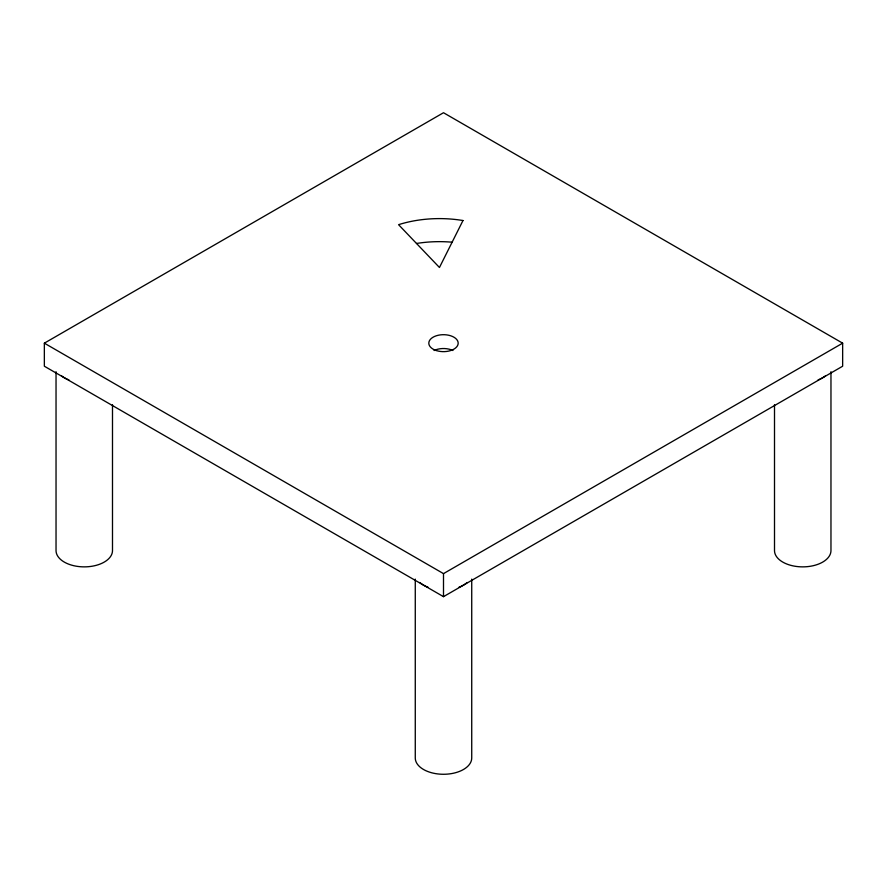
<?xml version="1.0" encoding="UTF-8"?>
<svg xmlns="http://www.w3.org/2000/svg" width="887" height="887" viewBox="0 0 887 887"><rect width="100%" height="100%" fill="white"/><g stroke="black" fill="none" stroke-linecap="round" stroke-linejoin="round"><path stroke-width="1.33" d="M44.35 343.169L443.5 112.727L842.65 343.169L842.65 366.22L443.5 596.663L44.35 366.22L44.35 343.169L443.5 573.623L842.65 343.169M830.964 371.72L830.964 550.572A28.229 16.299 0 0 1 802.735 566.871A28.229 16.299 0 0 1 774.506 550.572L774.506 404.738M471.729 579.122L471.729 757.975A28.229 16.299 0 0 1 443.5 774.273A28.229 16.299 0 0 1 415.271 757.975L415.271 579.122M443.5 573.623L443.5 596.663M112.494 404.738L112.494 550.572A28.229 16.299 0 0 1 84.265 566.871A28.229 16.299 0 0 1 56.036 550.572L56.036 371.72M434.065 350.509A14.68 8.471 0 0 1 452.935 350.509M467.172 582.493A28.229 16.299 0 0 1 458.867 587.294M428.133 587.294A28.229 16.299 0 0 1 419.828 582.493M68.898 379.891A28.229 16.299 0 0 1 61.425 375.789M825.575 375.789A28.229 16.299 0 0 1 818.102 379.891M416.48 243.481A84.675 48.885 0 0 1 452.17 242.206M462.981 220.53L439.453 267.486L398.573 224.677A84.675 48.885 0 0 1 462.981 220.53M436.16 350.509A14.68 8.471 0 0 0 458.18 343.169A14.68 8.471 0 0 0 436.16 335.829A14.68 8.471 0 0 0 436.16 350.509"/></g></svg>
